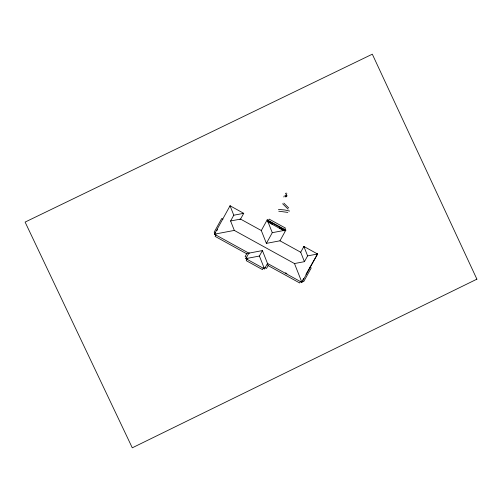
<?xml version="1.0" encoding="UTF-8"?>
<svg xmlns="http://www.w3.org/2000/svg" width="502" height="502" viewBox="0 0 502 502"><rect width="100%" height="100%" fill="white"/><g stroke="black" fill="none" stroke-linecap="round" stroke-linejoin="round"><path stroke-width="0.75" d="M283.875 197.029L284.17 195.949M216.927 230.638L217.667 229.295M216.055 234.716L215.126 236.392L246.689 253.78L249.5 252.964M294.479 263.55L304.432 261.661L300.717 252.236L303.892 246.463L317.565 253.999L301.922 282.394L294.479 263.55L234.321 230.412L230.6 220.987L233.781 215.214L243.734 213.325L240.552 219.098L239.893 219.286M246.689 253.78L245.133 256.61L246.808 257.539M248.841 253.159L245.836 258.624L264.485 268.896L267.491 263.431L262.42 250.58L248.841 253.159L214.417 234.189L230.06 205.789L243.734 213.325L243.075 213.513M261.31 230.531L267.202 219.832L285.851 230.111L279.959 240.803L266.386 243.382L261.31 230.531L240.552 219.098L230.6 220.987M247.241 258.844L246.237 260.657L262.471 269.599L263.45 267.823M268.25 220.792L269.172 219.11L285.406 228.052L284.483 229.734M268.231 222.091L268.727 221.194M272.021 224.181L272.517 223.283M272.147 224.25L272.642 223.352M264.29 268.237L264.485 268.896L259.408 256.045L262.42 250.58M266.386 243.382L272.272 232.69L267.202 219.832L267.39 220.491M279.476 228.284L279.972 227.387M279.601 228.354L280.097 227.456M283.392 230.443L283.881 229.546M267.516 263.5L268.118 265.583L266.556 268.413L264.88 267.491M304.432 261.661L307.613 255.888L317.565 253.999L305.982 274.293M300.604 281.296L299.681 282.971L268.118 265.583M302.888 279.708L303.66 278.353M285.425 196.771C288.951 193.552 283.73 194.92 285.425 196.771C286.422 197.349 287.539 195.68 286.629 194.977M285.4 193.797L286.184 192.988M286.523 194.023L286.88 193.684M215.076 234.001L214.417 234.189L234.321 230.412M285.192 230.299L285.851 230.111L272.272 232.69M246.495 258.43L245.836 258.624L259.408 256.045M316.906 254.188L317.565 253.999M278.428 209.409L284.716 209.962L289.629 211.072M278.748 211.204L287.841 212.409M268.482 221.646L272.272 223.735M279.846 227.908L283.636 229.991M279.959 240.803L300.717 252.236M222.938 219.242L221.683 218.552L214.172 232.188L215.427 232.878M309.809 267.183L311.221 267.961L303.71 281.597L302.298 280.819M285.531 272.812L286.88 273.559M267.491 263.431L301.922 282.394L301.733 281.735M288.713 207.953L283.831 203.109M288.092 209.171L282.62 203.743M307.613 255.888L303.892 246.463L304.087 247.122M233.781 215.214L230.06 205.789L230.249 206.454M267.83 220.704L267.334 221.602L284.289 230.939L284.778 230.041L267.83 220.704M476.9 279.162L132.283 447.815L25.1 222.085L372.315 54.185L476.9 279.162"/></g></svg>
